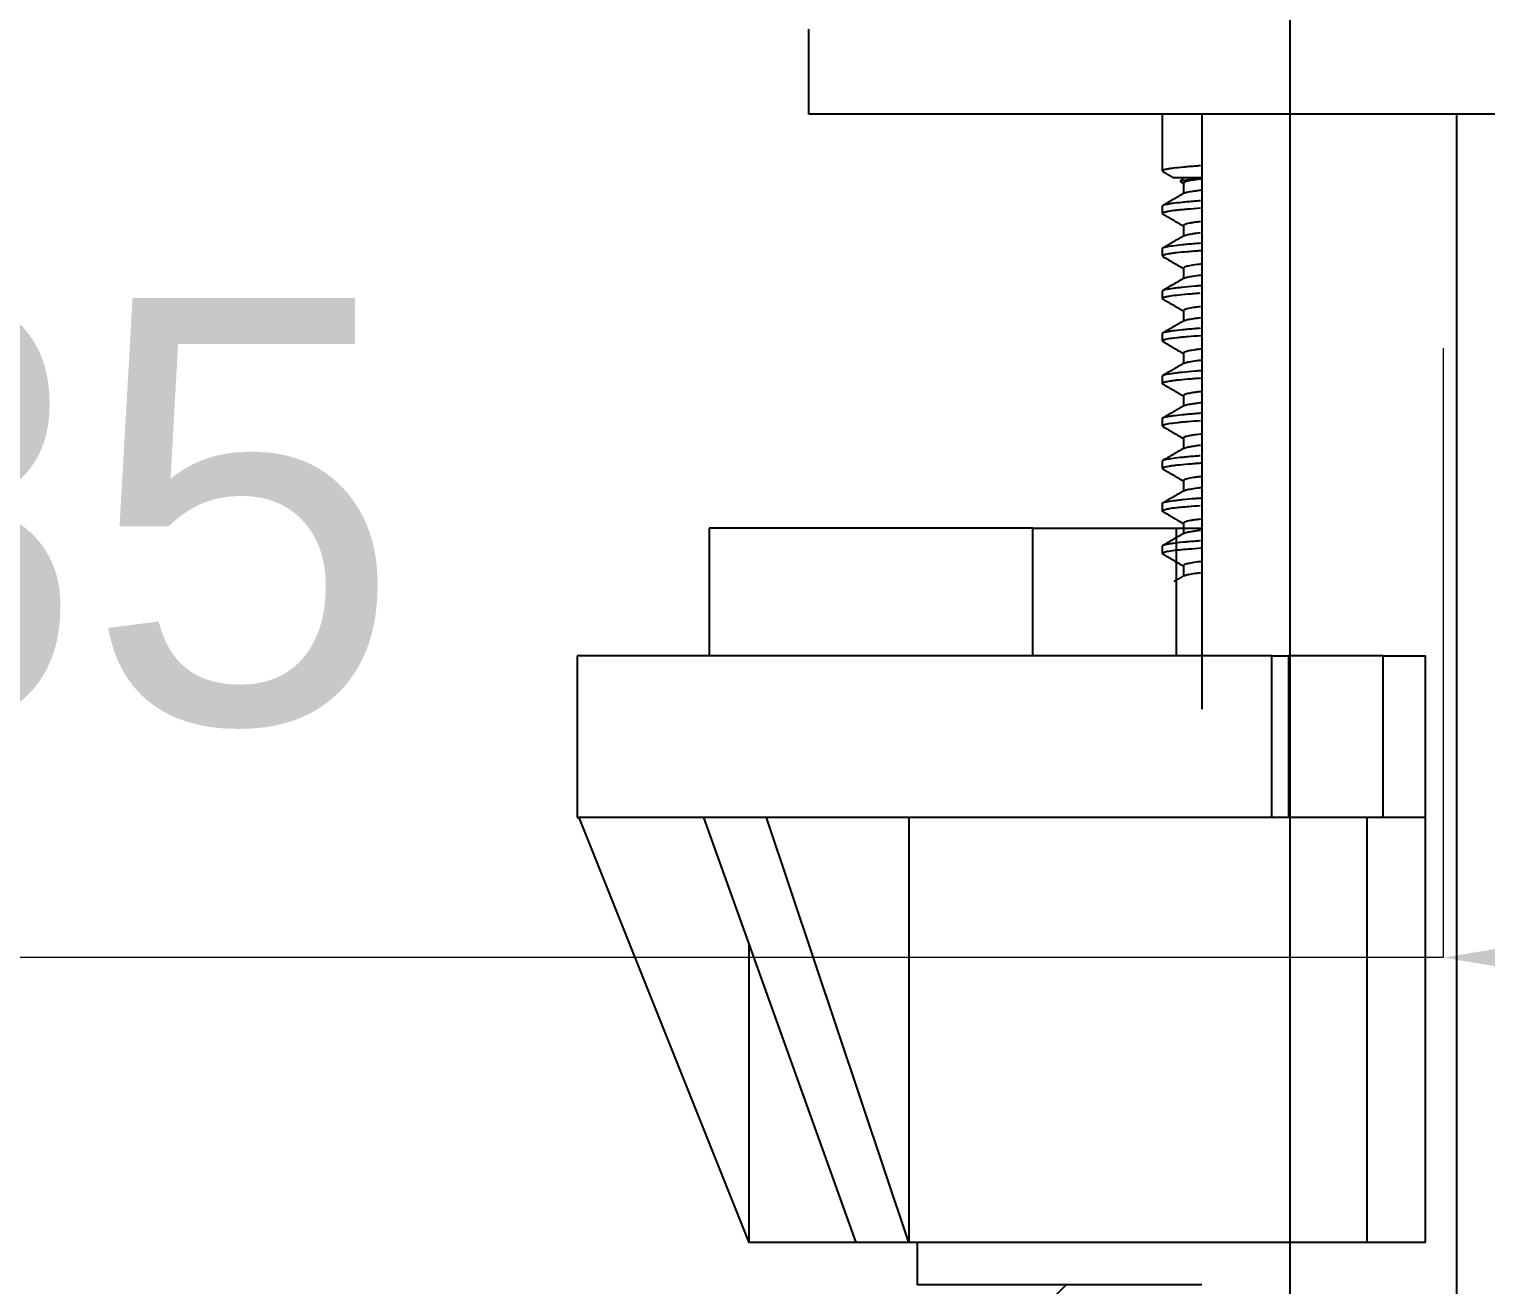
# Model space of a CAD drawing. Extents: x 0 to 1354, y 0 to 992.
# Drawn here: x 312.84 to 347.11, y 306.07 to 335.62 of the extents above; entities that cross this region are included whole.
import ezdxf

# ---------------------------------------------------------------- set-up
doc = ezdxf.new("R2010")
doc.units = 0
doc.header["$LTSCALE"] = 6
doc.header["$MEASUREMENT"] = 0
doc.header["$PDMODE"] = 3
doc.header["$PDSIZE"] = -10
doc.linetypes.add('CENTER', pattern=[2, 1.25, -0.25, 0.25, -0.25])
doc.layers.get('0').update_dxf_attribs({"linetype": 'CONTINUOUS'})
doc.layers.get('DEFPOINTS').update_dxf_attribs({"linetype": 'CONTINUOUS'})
doc.layers.add('1', color=7, linetype='CONTINUOUS')
doc.styles.add('Daelim Dimension', font='')
doc.styles.get('Daelim Dimension').set_extended_font_data('나눔고딕')
doc.dimstyles.new('DEFAULT', dxfattribs={"dimscale": 2, "dimtxt": 2, "dimasz": 2, "dimexe": 0, "dimexo": 2, "dimgap": 1, "dimtad": 1, "dimdec": 1, "dimzin": 9, "dimdsep": 46, "dimtxsty": 'Daelim Dimension', "dimcen": 0.5, "dimclrd": 252, "dimclre": 252, "dimclrt": 3, "dimadec": 1, "dimazin": 0, "dimtfac": 1, "dimtdec": 1, "dimtix": 1, "dimtmove": 0, "dimatfit": 3, "dimfxl": 1, "dimtolj": 1, "dimtzin": 1, "dimlwd": 9, "dimlwe": 9, "dimarcsym": 0})

# ---------------------------------------------------------------- blocks, each defined once
blk = doc.blocks.new('*D5')
at = {"color": 5, "lineweight": 9, "ltscale": 0.5, "transparency": 16777216}
for p, q in [((346.114, 328.108), (346.114, 313.769)), ((381.114, 328.108), (381.114, 313.769)), ((346.114, 313.769), (235.125, 313.769)), ((377.114, 313.769), (350.114, 313.769))]:
    blk.add_line(p, q, dxfattribs=at)
at = {"color": 5, "ltscale": 0.5, "transparency": 16777216}
for points in [[(350.114, 314.436), (350.114, 313.103), (346.114, 313.769)], [(377.114, 314.436), (377.114, 313.103), (381.114, 313.769)]]:
    blk.add_solid(points, dxfattribs=at)
at = {"layer": 'DEFPOINTS', "color": 0, "ltscale": 0.5, "transparency": 16777216}
for p in [(346.114, 332.108), (381.114, 332.108), (381.114, 313.769)]:
    blk.add_point(p, dxfattribs=at)
at = {"color": 7, "ltscale": 0.5, "transparency": 16777216, "insert": (280.708, 323.754), "char_height": 10, "attachment_point": 5, "style": 'Daelim Dimension'}
blk.add_mtext('\\A1;설치구멍 {\\H1.25x;\\C256;Ø}35', dxfattribs=at)

msp = doc.modelspace()

# ---------------------------------------------------------------- linework, layer by layer
at = {"layer": '1', "color": 1, "linetype": 'CENTER', "lineweight": -3, "ltscale": 10}
msp.add_line((342.501, 344.512), (342.501, 271.615), dxfattribs=at)
at = {"layer": '1', "color": 7, "linetype": 'Continuous', "lineweight": -3}
for p, q in [((331.187, 333.615), (331.187, 335.615)), ((375.687, 333.615), (331.187, 333.615)), ((339.501, 333.615), (339.501, 332.281)), ((340.432, 333.615), (340.432, 319.616)), ((346.432, 275.315), (346.432, 333.615)), ((340.001, 332.115), (339.94, 332.054)), ((340.001, 331.993), (340.001, 331.747)), ((339.501, 331.45), (339.501, 331.281)), ((340.001, 330.992), (340.001, 330.747)), ((339.501, 330.449), (339.501, 330.282)), ((340.001, 329.993), (340.001, 329.747)), ((339.501, 329.449), (339.501, 329.281)), ((340.001, 328.993), (340.001, 328.747)), ((339.501, 328.45), (339.501, 328.282)), ((340.001, 327.992), (340.001, 327.747)), ((339.501, 327.449), (339.501, 327.281)), ((340.001, 326.993), (340.001, 326.747)), ((339.501, 326.45), (339.501, 326.282)), ((340.001, 325.992), (340.001, 325.747)), ((339.501, 325.449), (339.501, 325.282)), ((340.001, 324.993), (340.001, 324.747)), ((339.501, 324.449), (339.501, 324.281)), ((340.001, 323.993), (340.001, 323.747)), ((328.837, 323.87), (328.837, 320.87)), ((336.459, 323.87), (328.837, 323.87)), ((336.459, 323.87), (339.837, 323.87)), ((336.459, 320.87), (336.459, 323.87)), ((339.837, 323.87), (340.432, 323.87)), ((339.837, 320.87), (339.837, 323.87)), ((339.501, 323.45), (339.501, 323.282)), ((340.001, 322.993), (340.001, 322.747)), ((325.737, 320.87), (325.737, 317.07)), ((342.07, 320.87), (325.737, 320.87)), ((342.07, 320.87), (342.476, 320.87)), ((342.07, 320.87), (342.07, 317.07)), ((344.692, 320.87), (342.476, 320.87)), ((342.476, 317.07), (342.476, 320.87)), ((344.692, 320.87), (345.692, 320.87)), ((344.692, 320.87), (344.692, 317.07)), ((345.692, 317.07), (345.692, 320.87)), ((325.737, 317.07), (325.776, 317.07)), ((325.776, 317.07), (329.77, 307.07)), ((328.707, 317.07), (325.776, 317.07)), ((328.706, 317.068), (332.289, 307.07)), ((330.187, 317.07), (328.724, 317.07)), ((333.539, 307.07), (330.187, 317.07)), ((342.07, 317.07), (330.187, 317.07)), ((333.539, 317.07), (333.539, 307.07)), ((342.476, 317.07), (342.07, 317.07)), ((344.692, 317.07), (342.476, 317.07)), ((344.312, 317.07), (344.312, 307.07)), ((345.692, 317.07), (344.692, 317.07)), ((345.692, 307.07), (345.692, 317.07)), ((329.77, 314.097), (329.77, 307.07)), ((332.289, 307.07), (329.77, 307.07)), ((333.539, 307.07), (332.289, 307.07)), ((344.312, 307.07), (333.539, 307.07)), ((333.737, 307.07), (333.737, 306.07)), ((345.692, 307.07), (344.312, 307.07)), ((340.433, 306.07), (333.737, 306.07)), ((337.237, 306.07), (336.464, 305.296))]:
    msp.add_line(p, q, dxfattribs=at)
msp.add_ellipse((352.748, 249.691), major_axis=(-24.153, 67.337), ratio=0.179472, start_param=6.272654, end_param=6.274002, dxfattribs=at)
for points, knots in [([(339.501, 332.281), (339.501, 332.282), (339.502, 332.282), (339.503, 332.287), (339.507, 332.292), (339.531, 332.306), (339.559, 332.315), (339.612, 332.326), (339.624, 332.328), (339.648, 332.333), (339.661, 332.335), (339.702, 332.342), (339.733, 332.346), (339.833, 332.359), (339.912, 332.367), (340.026, 332.378), (340.049, 332.38), (340.098, 332.384), (340.123, 332.386), (340.199, 332.392), (340.253, 332.396), (340.339, 332.403), (340.37, 332.405), (340.402, 332.408)], [0, 0, 0, 0, 0.018549, 0.018549, 0.121324, 0.121324, 0.326874, 0.326874, 0.378262, 0.378262, 0.429649, 0.429649, 0.532425, 0.532425, 0.737975, 0.737975, 0.789362, 0.789362, 0.84075, 0.84075, 0.943525, 0.943525, 1, 1, 1, 1]), ([(339.516, 332.265), (339.513, 332.267), (339.511, 332.269), (339.507, 332.271), (339.505, 332.273), (339.504, 332.274)], [0, 0, 0, 0, 0.560519, 0.560519, 1, 1, 1, 1]), ([(340.421, 332.115), (340.407, 332.115), (340.393, 332.115), (340.363, 332.115), (340.346, 332.115), (340.314, 332.115), (340.298, 332.115), (340.22, 332.115), (340.163, 332.115), (340.061, 332.115), (340.015, 332.115), (339.955, 332.115), (339.936, 332.115), (339.902, 332.115), (339.886, 332.115), (339.843, 332.115), (339.821, 332.115), (339.789, 332.115), (339.779, 332.115), (339.775, 332.115), (339.775, 332.115), (339.775, 332.115), (339.775, 332.115), (339.775, 332.115)], [0, 0, 0, 0, 0.033284, 0.033284, 0.074324, 0.074324, 0.115365, 0.115365, 0.279527, 0.279527, 0.44369, 0.44369, 0.525771, 0.525771, 0.607852, 0.607852, 0.772015, 0.772015, 0.936177, 0.936177, 0.977218, 0.977218, 1, 1, 1, 1]), ([(339.923, 332.037), (339.927, 332.041), (339.934, 332.044), (339.955, 332.05), (339.968, 332.053), (339.992, 332.058), (340, 332.059), (340.019, 332.062), (340.029, 332.064), (340.083, 332.071), (340.137, 332.077), (340.234, 332.085), (340.269, 332.088), (340.325, 332.092), (340.344, 332.093), (340.385, 332.096), (340.406, 332.097), (340.427, 332.099), (340.428, 332.099), (340.428, 332.099)], [0, 0, 0, 0, 0.164794, 0.164794, 0.303856, 0.303856, 0.373387, 0.373387, 0.442918, 0.442918, 0.721042, 0.721042, 0.860104, 0.860104, 0.929635, 0.929635, 0.999167, 0.999167, 1, 1, 1, 1]), ([(340.417, 332.086), (340.391, 332.083), (340.366, 332.081), (340.324, 332.075), (340.307, 332.073), (340.275, 332.069), (340.26, 332.067), (340.186, 332.056), (340.138, 332.047), (340.081, 332.034), (340.065, 332.03), (340.044, 332.023), (340.038, 332.02), (340.027, 332.016), (340.023, 332.014), (340.007, 332.005), (340.001, 331.998), (340.001, 331.992)], [0, 0, 0, 0, 0.097097, 0.097097, 0.16685, 0.16685, 0.236604, 0.236604, 0.51562, 0.51562, 0.655127, 0.655127, 0.724881, 0.724881, 0.794635, 0.794635, 1, 1, 1, 1]), ([(340.013, 331.754), (340.02, 331.758), (340.029, 331.762), (340.047, 331.768), (340.054, 331.771), (340.069, 331.775), (340.077, 331.777), (340.122, 331.787), (340.167, 331.796), (340.251, 331.809), (340.297, 331.815), (340.349, 331.822), (340.383, 331.827), (340.401, 331.829), (340.418, 331.831)], [0, 0, 0, 0, 0.165324, 0.165324, 0.249329, 0.249329, 0.333334, 0.333334, 0.669356, 0.669356, 0.837367, 0.921372, 0.921372, 1, 1, 1, 1]), ([(340.403, 331.577), (340.354, 331.573), (340.306, 331.569), (340.246, 331.564), (340.232, 331.563), (340.206, 331.561), (340.167, 331.557), (340.129, 331.554), (340.057, 331.547), (340.011, 331.543), (339.882, 331.53), (339.807, 331.521), (339.728, 331.51), (339.712, 331.508), (339.684, 331.504), (339.67, 331.502), (339.631, 331.495), (339.609, 331.491), (339.551, 331.479), (339.525, 331.471), (339.508, 331.461), (339.506, 331.459), (339.502, 331.455), (339.501, 331.452), (339.501, 331.45), (339.501, 331.45), (339.501, 331.45)], [0, 0, 0, 0, 0.087096, 0.087096, 0.112297, 0.112297, 0.137499, 0.187902, 0.187902, 0.288708, 0.288708, 0.490319, 0.490319, 0.540722, 0.540722, 0.591125, 0.591125, 0.691931, 0.691931, 0.893543, 0.893543, 0.943946, 0.943946, 0.994348, 0.994348, 1, 1, 1, 1]), ([(339.501, 331.28), (339.501, 331.289), (339.513, 331.298), (339.55, 331.311), (339.566, 331.316), (339.595, 331.322), (339.605, 331.325), (339.627, 331.329), (339.639, 331.331), (339.702, 331.342), (339.764, 331.351), (339.875, 331.363), (339.915, 331.367), (339.98, 331.374), (340.002, 331.376), (340.048, 331.38), (340.071, 331.382), (340.188, 331.392), (340.291, 331.4), (340.402, 331.408)], [0, 0, 0, 0, 0.199996, 0.199996, 0.300803, 0.300803, 0.351206, 0.351206, 0.40161, 0.40161, 0.603224, 0.603224, 0.704031, 0.704031, 0.754434, 0.754434, 0.804837, 0.804837, 1, 1, 1, 1]), ([(340.402, 331.085), (340.367, 331.081), (340.334, 331.077), (340.27, 331.069), (340.24, 331.064), (340.199, 331.058), (340.186, 331.056), (340.16, 331.051), (340.149, 331.049), (340.093, 331.038), (340.059, 331.029), (340.025, 331.015), (340.017, 331.011), (340.008, 331.004), (340.005, 331.002), (340.002, 330.997), (340.002, 330.995), (340.001, 330.992), (340.001, 330.992), (340.001, 330.992)], [0, 0, 0, 0, 0.136362, 0.136362, 0.278407, 0.278407, 0.34943, 0.34943, 0.420452, 0.420452, 0.704542, 0.704542, 0.846587, 0.846587, 0.917609, 0.917609, 0.988632, 0.988632, 1, 1, 1, 1]), ([(340.016, 330.756), (340.017, 330.756), (340.018, 330.757), (340.023, 330.759), (340.027, 330.761), (340.054, 330.772), (340.086, 330.78), (340.151, 330.792), (340.175, 330.797), (340.216, 330.803), (340.23, 330.805), (340.259, 330.81), (340.275, 330.812), (340.324, 330.819), (340.359, 330.824), (340.398, 330.828)], [0, 0, 0, 0, 0.016337, 0.016337, 0.105115, 0.105115, 0.460228, 0.460228, 0.637785, 0.637785, 0.726563, 0.726563, 0.815342, 0.815342, 1, 1, 1, 1]), ([(340.403, 330.576), (340.354, 330.573), (340.307, 330.569), (340.209, 330.561), (340.158, 330.557), (340.085, 330.55), (340.061, 330.548), (340.015, 330.543), (339.992, 330.541), (339.884, 330.53), (339.809, 330.521), (339.682, 330.504), (339.63, 330.496), (339.551, 330.479), (339.525, 330.471), (339.505, 330.459), (339.502, 330.455), (339.501, 330.45), (339.501, 330.45), (339.501, 330.45)], [0, 0, 0, 0, 0.085484, 0.085484, 0.18629, 0.18629, 0.236694, 0.236694, 0.287097, 0.287097, 0.48871, 0.48871, 0.690323, 0.690323, 0.891936, 0.891936, 0.992742, 0.992742, 1, 1, 1, 1]), ([(339.501, 330.28), (339.501, 330.285), (339.504, 330.289), (339.512, 330.295), (339.514, 330.296), (339.518, 330.298), (339.52, 330.299), (339.527, 330.302), (339.533, 330.305), (339.564, 330.316), (339.602, 330.325), (339.678, 330.338), (339.706, 330.342), (339.753, 330.349), (339.77, 330.351), (339.804, 330.355), (339.822, 330.357), (339.916, 330.368), (340.001, 330.376), (340.145, 330.388), (340.196, 330.392), (340.276, 330.398), (340.303, 330.4), (340.358, 330.405), (340.386, 330.407), (340.414, 330.409)], [0, 0, 0, 0, 0.10016, 0.10016, 0.1252, 0.1252, 0.15024, 0.15024, 0.200321, 0.200321, 0.400641, 0.400641, 0.500801, 0.500801, 0.550881, 0.550881, 0.600962, 0.600962, 0.801282, 0.801282, 0.901442, 0.901442, 0.951523, 0.951523, 1, 1, 1, 1]), ([(340.425, 330.087), (340.423, 330.087), (340.422, 330.087), (340.401, 330.085), (340.382, 330.083), (340.293, 330.072), (340.232, 330.064), (340.156, 330.05), (340.122, 330.044), (340.094, 330.037), (340.076, 330.033), (340.068, 330.03), (340.031, 330.019), (340.012, 330.01), (340.003, 329.998), (340.001, 329.995), (340.001, 329.992)], [0, 0, 0, 0, 0.006084, 0.006084, 0.075222, 0.075222, 0.351771, 0.351771, 0.490046, 0.559183, 0.559183, 0.628321, 0.628321, 0.90487, 0.90487, 1, 1, 1, 1]), ([(340.014, 329.754), (340.024, 329.76), (340.039, 329.766), (340.068, 329.775), (340.076, 329.777), (340.094, 329.781), (340.104, 329.783), (340.134, 329.789), (340.157, 329.794), (340.233, 329.806), (340.294, 329.815), (340.382, 329.826), (340.401, 329.829), (340.419, 329.831)], [0, 0, 0, 0, 0.244624, 0.244624, 0.32863, 0.32863, 0.412635, 0.412635, 0.580646, 0.580646, 0.916667, 0.916667, 1, 1, 1, 1]), ([(340.415, 329.577), (340.392, 329.576), (340.37, 329.574), (340.319, 329.57), (340.291, 329.568), (340.157, 329.557), (340.06, 329.548), (339.931, 329.534), (339.89, 329.53), (339.833, 329.524), (339.815, 329.521), (339.78, 329.517), (339.763, 329.515), (339.683, 329.504), (339.631, 329.496), (339.573, 329.484), (339.556, 329.48), (339.536, 329.474), (339.53, 329.472), (339.52, 329.467), (339.516, 329.465), (339.505, 329.459), (339.502, 329.455), (339.501, 329.45), (339.501, 329.45), (339.501, 329.45)], [0, 0, 0, 0, 0.039663, 0.039663, 0.089743, 0.089743, 0.290064, 0.290064, 0.390224, 0.390224, 0.440304, 0.440304, 0.490384, 0.490384, 0.690705, 0.690705, 0.790865, 0.790865, 0.840945, 0.840945, 0.891025, 0.891025, 0.991185, 0.991185, 1, 1, 1, 1]), ([(339.518, 329.264), (339.516, 329.266), (339.514, 329.267), (339.508, 329.27), (339.506, 329.272), (339.502, 329.276), (339.501, 329.279), (339.501, 329.289), (339.514, 329.298), (339.552, 329.312), (339.568, 329.316), (339.597, 329.323), (339.607, 329.325), (339.63, 329.33), (339.642, 329.332), (339.706, 329.343), (339.769, 329.351), (339.917, 329.368), (340.003, 329.376), (340.125, 329.386), (340.15, 329.388), (340.201, 329.392), (340.227, 329.395), (340.298, 329.4), (340.344, 329.404), (340.392, 329.407)], [0, 0, 0, 0, 0.02658, 0.02658, 0.07148, 0.07148, 0.116379, 0.116379, 0.295977, 0.295977, 0.385776, 0.385776, 0.430675, 0.430675, 0.475575, 0.475575, 0.655172, 0.655172, 0.83477, 0.83477, 0.879669, 0.879669, 0.924569, 0.924569, 1, 1, 1, 1]), ([(340.397, 329.084), (340.372, 329.081), (340.348, 329.079), (340.291, 329.071), (340.26, 329.067), (340.173, 329.054), (340.08, 329.036), (340.029, 329.018), (340.011, 329.007), (340.009, 329.005), (340.004, 329), (340.003, 328.998), (340.002, 328.994), (340.001, 328.993), (340.001, 328.992)], [0, 0, 0, 0, 0.097477, 0.097477, 0.240825, 0.240825, 0.527522, 0.814218, 0.814218, 0.885893, 0.885893, 0.957567, 0.957567, 1, 1, 1, 1]), ([(340.015, 328.755), (340.016, 328.756), (340.017, 328.756), (340.022, 328.759), (340.027, 328.761), (340.038, 328.765), (340.044, 328.767), (340.064, 328.773), (340.08, 328.778), (340.136, 328.79), (340.184, 328.799), (340.258, 328.81), (340.273, 328.812), (340.305, 328.816), (340.322, 328.819), (340.36, 328.824), (340.383, 328.826), (340.407, 328.829)], [0, 0, 0, 0, 0.022218, 0.022218, 0.109024, 0.109024, 0.19583, 0.19583, 0.369441, 0.369441, 0.716664, 0.716664, 0.80347, 0.80347, 0.890276, 0.890276, 1, 1, 1, 1]), ([(340.394, 328.576), (340.351, 328.572), (340.309, 328.569), (340.215, 328.562), (340.164, 328.557), (340.065, 328.548), (340.019, 328.544), (339.889, 328.53), (339.813, 328.522), (339.717, 328.509), (339.688, 328.505), (339.649, 328.498), (339.637, 328.496), (339.614, 328.492), (339.603, 328.49), (339.553, 328.48), (339.527, 328.472), (339.506, 328.46), (339.502, 328.455), (339.501, 328.451), (339.501, 328.45), (339.501, 328.45)], [0, 0, 0, 0, 0.076299, 0.076299, 0.177759, 0.177759, 0.27922, 0.27922, 0.482142, 0.482142, 0.583602, 0.583602, 0.634333, 0.634333, 0.685063, 0.685063, 0.887985, 0.887985, 0.989446, 0.989446, 1, 1, 1, 1]), ([(339.501, 328.28), (339.501, 328.281), (339.501, 328.281), (339.501, 328.289), (339.514, 328.298), (339.544, 328.309), (339.547, 328.31), (339.554, 328.312), (339.566, 328.315), (339.579, 328.319), (339.608, 328.325), (339.631, 328.33), (339.707, 328.343), (339.77, 328.351), (339.864, 328.362), (339.883, 328.364), (339.924, 328.368), (339.987, 328.374), (340.055, 328.38), (340.197, 328.392), (340.301, 328.4), (340.414, 328.409)], [0, 0, 0, 0, 0.003208, 0.003208, 0.203528, 0.203528, 0.228568, 0.228568, 0.253608, 0.303688, 0.303688, 0.403848, 0.403848, 0.604168, 0.604168, 0.654248, 0.654248, 0.704328, 0.804488, 0.804488, 1, 1, 1, 1]), ([(340.411, 328.086), (340.403, 328.085), (340.396, 328.084), (340.352, 328.079), (340.318, 328.075), (340.223, 328.062), (340.17, 328.054), (340.116, 328.042), (340.106, 328.04), (340.087, 328.036), (340.079, 328.033), (340.055, 328.026), (340.042, 328.022), (340.011, 328.009), (340.001, 328), (340.001, 327.992)], [0, 0, 0, 0, 0.028153, 0.028153, 0.168918, 0.168918, 0.450449, 0.450449, 0.520832, 0.520832, 0.591215, 0.591215, 0.73198, 0.73198, 1, 1, 1, 1]), ([(340.014, 327.754), (340.021, 327.758), (340.029, 327.762), (340.052, 327.77), (340.067, 327.774), (340.093, 327.781), (340.102, 327.783), (340.123, 327.787), (340.133, 327.789), (340.191, 327.8), (340.272, 327.812), (340.373, 327.825), (340.407, 327.829)], [0, 0, 0, 0, 0.159341, 0.159341, 0.331045, 0.331045, 0.416896, 0.416896, 0.502748, 0.502748, 0.846154, 1, 1, 1, 1]), ([(340.416, 327.577), (340.366, 327.574), (340.317, 327.57), (340.164, 327.557), (340.066, 327.548), (339.957, 327.537), (339.936, 327.535), (339.895, 327.531), (339.875, 327.528), (339.818, 327.522), (339.783, 327.517), (339.686, 327.505), (339.634, 327.496), (339.585, 327.486), (339.575, 327.484), (339.559, 327.48), (339.551, 327.478), (339.531, 327.472), (339.51, 327.464), (339.502, 327.456), (339.501, 327.451), (339.501, 327.45), (339.501, 327.45)], [0, 0, 0, 0, 0.086538, 0.086538, 0.286859, 0.286859, 0.33694, 0.33694, 0.38702, 0.38702, 0.48718, 0.48718, 0.687501, 0.687501, 0.737581, 0.737581, 0.787661, 0.787661, 0.887822, 0.987982, 0.987982, 1, 1, 1, 1]), ([(339.501, 327.28), (339.501, 327.281), (339.501, 327.281), (339.501, 327.283), (339.502, 327.285), (339.506, 327.29), (339.508, 327.292), (339.518, 327.299), (339.528, 327.303), (339.567, 327.317), (339.606, 327.326), (339.67, 327.337), (339.684, 327.339), (339.705, 327.342), (339.713, 327.343), (339.728, 327.345), (339.767, 327.351), (339.81, 327.356), (339.922, 327.368), (340.008, 327.376), (340.13, 327.387), (340.154, 327.389), (340.206, 327.393), (340.232, 327.395), (340.306, 327.401), (340.355, 327.404), (340.405, 327.408)], [0, 0, 0, 0, 0.004841, 0.004841, 0.055244, 0.055244, 0.105647, 0.105647, 0.206453, 0.206453, 0.408066, 0.408066, 0.458469, 0.458469, 0.483671, 0.483671, 0.508872, 0.609678, 0.609678, 0.811291, 0.811291, 0.861694, 0.861694, 0.912097, 0.912097, 1, 1, 1, 1]), ([(340.405, 327.085), (340.385, 327.083), (340.366, 327.081), (340.33, 327.076), (340.314, 327.074), (340.281, 327.07), (340.265, 327.068), (340.221, 327.061), (340.194, 327.057), (340.12, 327.044), (340.081, 327.035), (340.047, 327.024), (340.04, 327.021), (340.029, 327.017), (340.024, 327.014), (340.012, 327.008), (340.006, 327.003), (340.002, 326.996), (340.001, 326.994), (340.001, 326.992)], [0, 0, 0, 0, 0.075, 0.075, 0.146022, 0.146022, 0.217045, 0.217045, 0.359091, 0.359091, 0.643182, 0.643182, 0.714204, 0.714204, 0.785227, 0.785227, 0.927272, 0.927272, 1, 1, 1, 1]), ([(340.014, 326.754), (340.019, 326.757), (340.025, 326.76), (340.037, 326.765), (340.043, 326.767), (340.056, 326.771), (340.064, 326.773), (340.104, 326.784), (340.147, 326.792), (340.226, 326.805), (340.27, 326.812), (340.32, 326.818), (340.354, 326.823), (340.372, 326.825), (340.399, 326.828), (340.407, 326.829), (340.415, 326.83)], [0, 0, 0, 0, 0.112772, 0.112772, 0.19769, 0.19769, 0.282609, 0.282609, 0.622282, 0.622282, 0.792119, 0.877038, 0.877038, 0.961956, 0.961956, 1, 1, 1, 1]), ([(340.407, 326.577), (340.361, 326.573), (340.318, 326.57), (340.248, 326.564), (340.221, 326.562), (340.169, 326.557), (340.144, 326.555), (340.071, 326.549), (340.024, 326.544), (339.894, 326.531), (339.818, 326.522), (339.737, 326.511), (339.721, 326.509), (339.692, 326.505), (339.678, 326.503), (339.638, 326.497), (339.615, 326.493), (339.556, 326.48), (339.528, 326.472), (339.51, 326.462), (339.507, 326.46), (339.504, 326.457), (339.503, 326.456), (339.502, 326.454), (339.502, 326.452), (339.501, 326.45), (339.501, 326.45)], [0, 0, 0, 0, 0.079033, 0.079033, 0.129436, 0.129436, 0.17984, 0.17984, 0.280646, 0.280646, 0.48226, 0.48226, 0.532664, 0.532664, 0.583067, 0.583067, 0.683874, 0.683874, 0.885488, 0.885488, 0.935891, 0.935891, 0.961093, 0.961093, 0.986295, 1, 1, 1, 1]), ([(339.501, 326.281), (339.501, 326.281), (339.501, 326.281), (339.502, 326.29), (339.515, 326.299), (339.548, 326.31), (339.556, 326.312), (339.572, 326.317), (339.581, 326.319), (339.611, 326.326), (339.633, 326.33), (339.711, 326.343), (339.774, 326.352), (339.887, 326.364), (339.927, 326.369), (339.982, 326.374), (339.993, 326.375), (340.015, 326.377), (340.049, 326.38), (340.085, 326.383), (340.199, 326.393), (340.298, 326.4), (340.404, 326.408)], [0, 0, 0, 0, 0.00645, 0.00645, 0.208064, 0.208064, 0.258467, 0.258467, 0.30887, 0.30887, 0.409677, 0.409677, 0.61129, 0.61129, 0.712096, 0.712096, 0.737298, 0.737298, 0.7625, 0.812903, 0.812903, 1, 1, 1, 1]), ([(340.405, 326.085), (340.333, 326.077), (340.271, 326.069), (340.204, 326.059), (340.19, 326.056), (340.165, 326.052), (340.153, 326.05), (340.119, 326.043), (340.099, 326.039), (340.048, 326.025), (340.024, 326.016), (340.009, 326.005), (340.006, 326.002), (340.003, 325.998), (340.002, 325.996), (340.001, 325.993), (340.001, 325.992), (340.001, 325.992)], [0, 0, 0, 0, 0.272728, 0.272728, 0.343751, 0.343751, 0.414774, 0.414774, 0.556819, 0.556819, 0.84091, 0.84091, 0.911933, 0.911933, 0.982956, 0.982956, 1, 1, 1, 1]), ([(340.016, 325.755), (340.018, 325.757), (340.021, 325.758), (340.043, 325.768), (340.072, 325.776), (340.132, 325.789), (340.154, 325.793), (340.193, 325.8), (340.206, 325.802), (340.234, 325.806), (340.249, 325.808), (340.305, 325.817), (340.351, 325.823), (340.401, 325.829)], [0, 0, 0, 0, 0.05899, 0.05899, 0.410113, 0.410113, 0.585674, 0.585674, 0.673455, 0.673455, 0.761236, 0.761236, 1, 1, 1, 1]), ([(340.395, 325.576), (340.355, 325.573), (340.316, 325.57), (340.224, 325.562), (340.173, 325.558), (340.099, 325.551), (340.075, 325.549), (340.028, 325.544), (340.006, 325.542), (339.895, 325.531), (339.819, 325.522), (339.69, 325.505), (339.637, 325.497), (339.592, 325.488), (339.587, 325.487), (339.578, 325.485), (339.564, 325.482), (339.553, 325.479), (339.532, 325.472), (339.511, 325.464), (339.503, 325.456), (339.501, 325.451), (339.501, 325.45), (339.501, 325.449)], [0, 0, 0, 0, 0.070968, 0.070968, 0.171774, 0.171774, 0.222177, 0.222177, 0.272581, 0.272581, 0.474194, 0.474194, 0.675807, 0.675807, 0.701008, 0.701008, 0.72621, 0.776613, 0.776613, 0.87742, 0.978226, 0.978226, 1, 1, 1, 1]), ([(339.501, 325.281), (339.501, 325.281), (339.501, 325.281), (339.502, 325.286), (339.505, 325.29), (339.516, 325.297), (339.52, 325.299), (339.53, 325.304), (339.536, 325.306), (339.569, 325.317), (339.609, 325.326), (339.686, 325.339), (339.715, 325.344), (339.763, 325.35), (339.78, 325.352), (339.815, 325.356), (339.833, 325.359), (339.928, 325.369), (340.014, 325.377), (340.16, 325.389), (340.211, 325.393), (340.291, 325.4), (340.319, 325.402), (340.361, 325.405), (340.376, 325.406), (340.399, 325.408), (340.408, 325.408), (340.417, 325.409)], [0, 0, 0, 0, 0.008012, 0.008012, 0.108172, 0.108172, 0.158252, 0.158252, 0.208332, 0.208332, 0.408653, 0.408653, 0.508813, 0.508813, 0.558894, 0.558894, 0.608974, 0.608974, 0.809294, 0.809294, 0.909455, 0.909455, 0.959535, 0.959535, 0.984575, 0.984575, 1, 1, 1, 1]), ([(340.42, 325.087), (340.403, 325.085), (340.387, 325.083), (340.335, 325.077), (340.302, 325.073), (340.209, 325.06), (340.158, 325.051), (340.096, 325.038), (340.079, 325.033), (340.056, 325.027), (340.049, 325.024), (340.036, 325.02), (340.031, 325.017), (340.01, 325.007), (340.001, 325), (340.001, 324.992)], [0, 0, 0, 0, 0.061384, 0.061384, 0.200893, 0.200893, 0.479911, 0.479911, 0.61942, 0.61942, 0.689174, 0.689174, 0.758928, 0.758928, 1, 1, 1, 1]), ([(340.013, 324.754), (340.021, 324.759), (340.033, 324.764), (340.056, 324.771), (340.063, 324.773), (340.079, 324.777), (340.088, 324.779), (340.116, 324.786), (340.137, 324.79), (340.209, 324.803), (340.267, 324.811), (340.352, 324.823), (340.37, 324.825), (340.402, 324.829), (340.416, 324.83), (340.431, 324.832)], [0, 0, 0, 0, 0.197368, 0.197368, 0.279605, 0.279605, 0.361842, 0.361842, 0.526316, 0.526316, 0.855263, 0.855263, 0.9375, 0.9375, 1, 1, 1, 1]), ([(340.419, 324.577), (340.4, 324.576), (340.382, 324.575), (340.335, 324.571), (340.308, 324.569), (340.172, 324.558), (340.074, 324.549), (339.943, 324.536), (339.902, 324.531), (339.844, 324.525), (339.826, 324.523), (339.799, 324.519), (339.79, 324.518), (339.773, 324.516), (339.765, 324.515), (339.691, 324.505), (339.638, 324.497), (339.578, 324.485), (339.561, 324.481), (339.54, 324.475), (339.534, 324.473), (339.523, 324.469), (339.518, 324.467), (339.507, 324.46), (339.503, 324.456), (339.501, 324.451), (339.501, 324.451), (339.501, 324.45)], [0, 0, 0, 0, 0.03165, 0.03165, 0.08173, 0.08173, 0.28205, 0.28205, 0.38221, 0.38221, 0.43229, 0.43229, 0.45733, 0.45733, 0.48237, 0.48237, 0.68269, 0.68269, 0.78285, 0.78285, 0.83293, 0.83293, 0.88301, 0.88301, 0.98317, 0.98317, 1, 1, 1, 1]), ([(339.513, 324.267), (339.512, 324.268), (339.511, 324.268), (339.507, 324.271), (339.505, 324.273), (339.502, 324.278), (339.501, 324.28), (339.503, 324.291), (339.517, 324.3), (339.557, 324.313), (339.573, 324.317), (339.603, 324.324), (339.614, 324.326), (339.637, 324.331), (339.649, 324.333), (339.714, 324.344), (339.778, 324.353), (339.891, 324.365), (339.932, 324.369), (339.997, 324.375), (340.02, 324.377), (340.066, 324.381), (340.09, 324.383), (340.201, 324.393), (340.295, 324.4), (340.395, 324.407)], [0, 0, 0, 0, 0.016814, 0.016814, 0.062501, 0.062501, 0.108188, 0.108188, 0.290936, 0.290936, 0.38231, 0.38231, 0.427997, 0.427997, 0.473685, 0.473685, 0.656433, 0.656433, 0.747807, 0.747807, 0.793494, 0.793494, 0.839181, 0.839181, 1, 1, 1, 1]), ([(340.399, 324.084), (340.375, 324.082), (340.353, 324.079), (340.297, 324.072), (340.266, 324.068), (340.222, 324.061), (340.208, 324.059), (340.182, 324.055), (340.169, 324.053), (340.11, 324.042), (340.073, 324.033), (340.034, 324.019), (340.024, 324.015), (340.013, 324.008), (340.01, 324.005), (340.005, 324.001), (340.003, 323.999), (340.002, 323.995), (340.001, 323.994), (340.001, 323.992)], [0, 0, 0, 0, 0.091743, 0.091743, 0.235091, 0.235091, 0.306765, 0.306765, 0.378439, 0.378439, 0.665135, 0.665135, 0.808484, 0.808484, 0.880158, 0.880158, 0.951832, 0.951832, 1, 1, 1, 1]), ([(340.397, 323.576), (340.359, 323.573), (340.321, 323.57), (340.231, 323.563), (340.179, 323.558), (340.117, 323.553), (340.104, 323.552), (340.08, 323.549), (340.044, 323.546), (340.01, 323.543), (339.9, 323.532), (339.824, 323.523), (339.726, 323.51), (339.697, 323.506), (339.656, 323.499), (339.644, 323.497), (339.62, 323.493), (339.609, 323.491), (339.558, 323.481), (339.53, 323.473), (339.507, 323.461), (339.503, 323.457), (339.501, 323.451), (339.501, 323.45), (339.501, 323.449)], [0, 0, 0, 0, 0.067742, 0.067742, 0.168549, 0.168549, 0.19375, 0.19375, 0.218952, 0.269355, 0.269355, 0.470968, 0.470968, 0.571775, 0.571775, 0.622178, 0.622178, 0.672581, 0.672581, 0.874194, 0.874194, 0.975001, 0.975001, 1, 1, 1, 1]), ([(340.019, 323.757), (340.021, 323.758), (340.022, 323.759), (340.028, 323.762), (340.034, 323.764), (340.051, 323.77), (340.066, 323.774), (340.118, 323.787), (340.163, 323.795), (340.233, 323.806), (340.247, 323.808), (340.278, 323.813), (340.294, 323.815), (340.339, 323.821), (340.37, 323.825), (340.403, 323.829)], [0, 0, 0, 0, 0.032328, 0.032328, 0.122127, 0.122127, 0.301724, 0.301724, 0.66092, 0.66092, 0.750719, 0.750719, 0.840518, 0.840518, 1, 1, 1, 1]), ([(339.501, 323.281), (339.501, 323.281), (339.501, 323.282), (339.503, 323.291), (339.517, 323.3), (339.551, 323.311), (339.559, 323.313), (339.575, 323.318), (339.585, 323.32), (339.614, 323.327), (339.637, 323.331), (339.715, 323.344), (339.779, 323.353), (339.875, 323.363), (339.895, 323.365), (339.936, 323.369), (339.999, 323.376), (340.069, 323.382), (340.209, 323.393), (340.308, 323.401), (340.417, 323.409)], [0, 0, 0, 0, 0.01122, 0.01122, 0.21154, 0.21154, 0.26162, 0.26162, 0.3117, 0.3117, 0.41186, 0.41186, 0.61218, 0.61218, 0.662261, 0.662261, 0.712341, 0.812501, 0.812501, 1, 1, 1, 1]), ([(340.421, 323.087), (340.412, 323.086), (340.404, 323.085), (340.321, 323.076), (340.258, 323.067), (340.177, 323.054), (340.141, 323.048), (340.11, 323.041), (340.091, 323.036), (340.082, 323.034), (340.041, 323.023), (340.019, 323.014), (340.004, 323), (340.001, 322.996), (340.001, 322.991), (340.001, 322.991), (340.001, 322.991)], [0, 0, 0, 0, 0.030974, 0.030974, 0.307523, 0.307523, 0.445798, 0.514935, 0.514935, 0.584072, 0.584072, 0.860622, 0.860622, 0.998896, 0.998896, 1, 1, 1, 1]), ([(340.012, 322.753), (340.017, 322.756), (340.023, 322.759), (340.052, 322.771), (340.083, 322.779), (340.169, 322.796), (340.255, 322.81), (340.365, 322.824), (340.41, 322.83)], [0, 0, 0, 0, 0.123669, 0.123669, 0.459686, 0.459686, 0.795704, 1, 1, 1, 1])]:
    msp.add_open_spline(points, degree=3, knots=knots, dxfattribs=at)
for points, degree in [([(339.509, 332.27), (339.642, 332.192), (339.776, 332.115)], 2), ([(339.927, 332.027), (340.001, 331.984)], 1), ([(340.019, 331.757), (339.761, 331.608), (339.504, 331.458)], 2), ([(339.507, 331.271), (339.754, 331.127), (340.001, 330.984)], 2), ([(340.024, 330.76), (339.767, 330.611), (339.509, 330.461)], 2), ([(339.505, 330.272), (339.753, 330.128), (340.001, 329.984)], 2), ([(340.019, 329.757), (339.762, 329.608), (339.505, 329.459)], 2), ([(339.509, 329.269), (339.755, 329.127), (340.001, 328.984)], 2), ([(340.022, 328.759), (339.765, 328.61), (339.507, 328.46)], 2), ([(339.504, 328.273), (339.753, 328.128), (340.001, 327.984)], 2), ([(340.021, 327.758), (339.763, 327.609), (339.506, 327.46)], 2), ([(339.51, 327.269), (339.756, 327.127), (340.001, 326.984)], 2), ([(340.02, 326.758), (339.763, 326.609), (339.505, 326.459)], 2), ([(339.504, 326.272), (339.753, 326.128), (340.001, 325.984)], 2), ([(340.023, 325.76), (339.766, 325.61), (339.509, 325.461)], 2), ([(339.509, 325.27), (339.755, 325.127), (340.001, 324.984)], 2), ([(340.019, 324.757), (339.762, 324.608), (339.504, 324.459)], 2), ([(339.505, 324.272), (339.753, 324.128), (340.001, 323.984)], 2), ([(340.024, 323.76), (339.767, 323.611), (339.51, 323.462)], 2), ([(339.507, 323.271), (339.754, 323.127), (340.001, 322.984)], 2), ([(340.019, 322.757), (339.897, 322.686), (339.775, 322.615)], 2)]:
    msp.add_open_spline(points, degree=degree, dxfattribs=at)

# ---------------------------------------------------------------- dimensions: what is measured, and where the dimension line sits
at = {"color": 5, "ltscale": 0.5}
dim = msp.add_linear_dim(base=(381.114, 313.769), p1=(346.114, 332.108), p2=(381.114, 332.108), text='설치구멍 {\\H1.25x;\\C256;Ø}<>', dimstyle='DEFAULT', override={"dimtxt": 5, "dimclrd": 5, "dimclre": 5, "dimclrt": 7}, dxfattribs=at)
dim.commit()
dim.dimension.update_dxf_attribs({"geometry": '*D5', "text_midpoint": (280.708, 313.769), "dimtype": 160})

doc.saveas('drawing.dxf')
